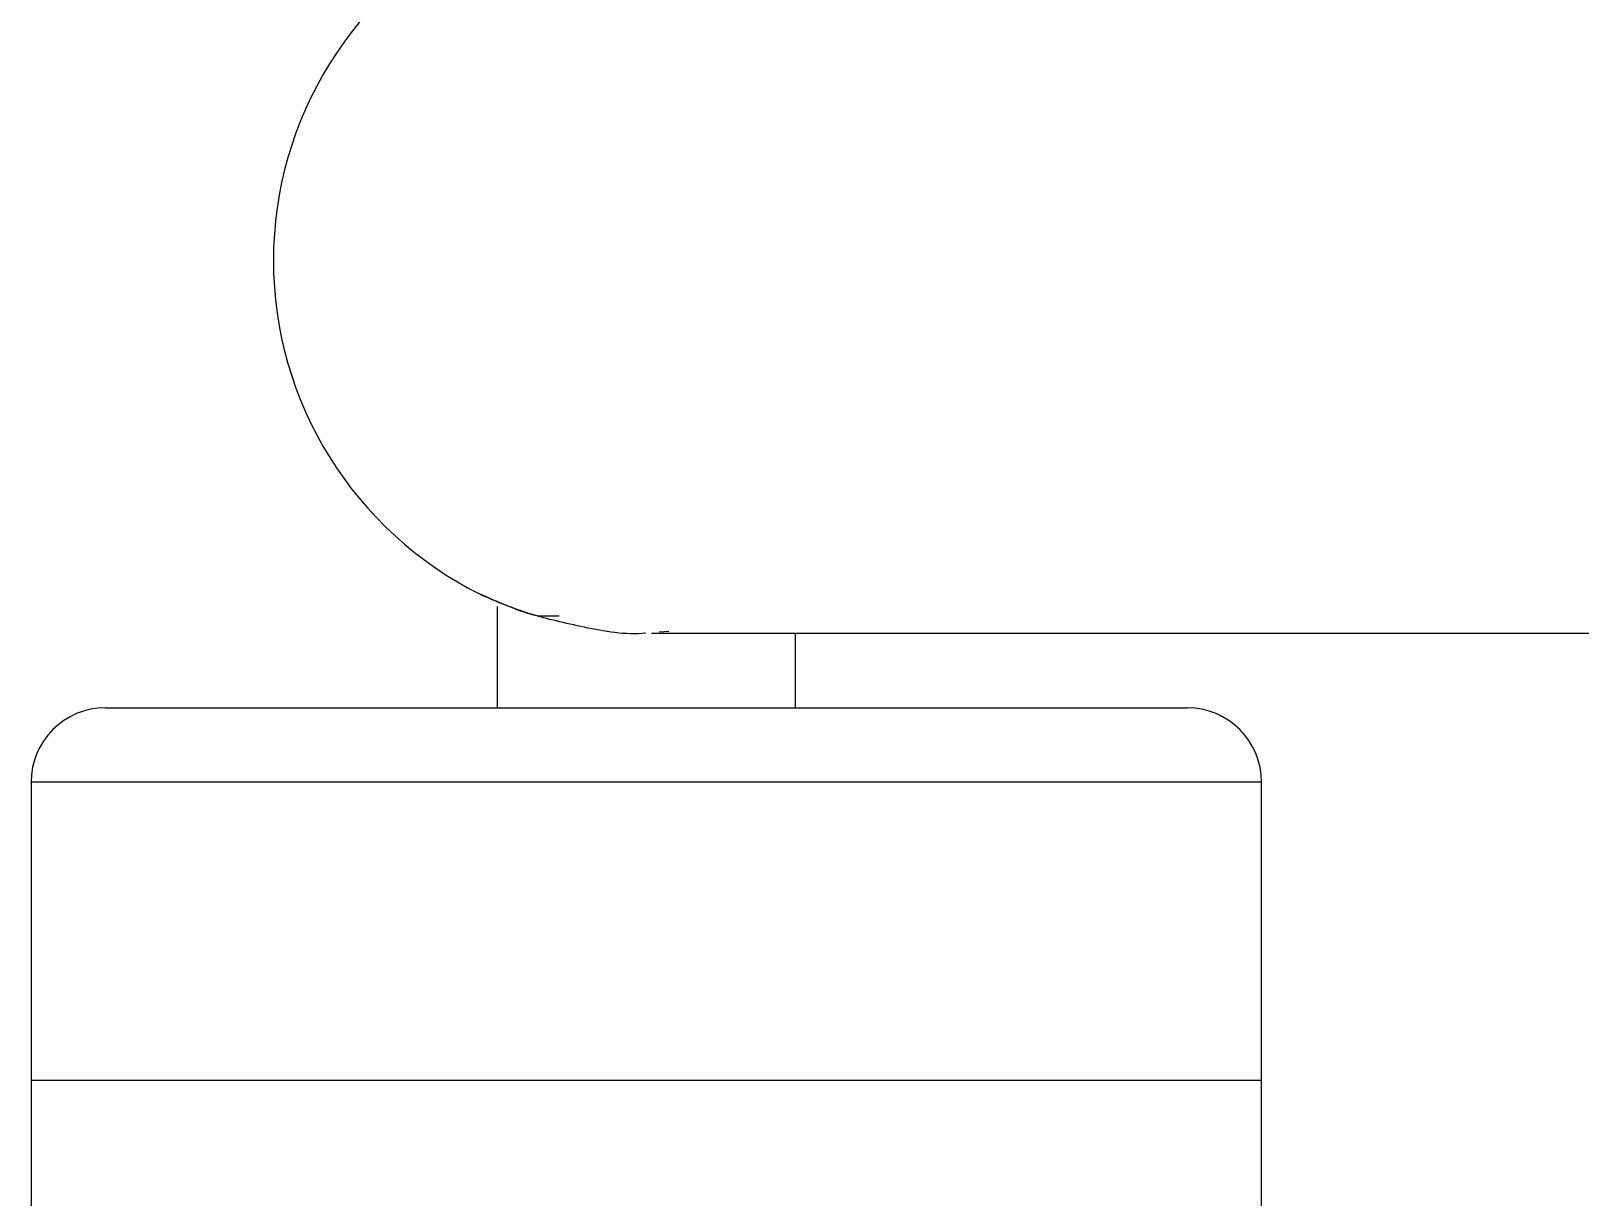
# Model space of a CAD drawing. Header units: inches. Extents: x 24920 to 61775, y 10942 to 38819.
# Drawn here: x 58772.93 to 58793.72, y 31311.78 to 31327.42 of the extents above; entities that cross this region are included whole.
import ezdxf

# ---------------------------------------------------------------- set-up
doc = ezdxf.new("R2010")
doc.units = ezdxf.units.IN
doc.header["$MEASUREMENT"] = 0
doc.layers.add('FF-FIXT', color=2, linetype='Continuous')

# ---------------------------------------------------------------- blocks, each defined once
blk = doc.blocks.new('sgg')
at = {"layer": 'FF-FIXT', "color": 8, "ltscale": 3}
for p, q in [((58778.962, 31144.363), (58778.962, 31144.363)), ((58778.995, 31144.347), (58778.99, 31144.344)), ((58779.184, 31144.202), (58779.184, 31142.842)), ((58780.014, 31144.072), (58779.716, 31144.072)), ((58781.255, 31143.842), (58808.681, 31143.839)), ((58781.486, 31143.864), (58781.358, 31143.855)), ((58783.184, 31142.842), (58783.184, 31143.842)), ((58772.934, 31141.842), (58772.934, 31137.842)), ((58789.434, 31141.842), (58772.934, 31141.842)), ((58789.434, 31137.842), (58789.434, 31141.842)), ((58772.934, 31137.842), (58772.934, 31012.838)), ((58789.434, 31137.842), (58772.934, 31137.842)), ((58789.434, 31012.839), (58789.434, 31137.842))]:
    blk.add_line(p, q, dxfattribs=at)
for centre, radius, start, end in [((58781.184, 31148.842), 5, 116.36, 180.0012), ((58781.184, 31148.842), 5, 180.0012, 243.6403), ((58773.934, 31141.842), 1, 90.0012, 180.0012), ((58788.434, 31141.842), 1, 0.0012, 90.0012)]:
    blk.add_arc(centre, radius, start, end, dxfattribs=at)
for points, knots in [([(58781.177, 31143.843), (58781.177, 31143.843), (58780.904, 31143.812), (58780.333, 31143.921), (58779.731, 31144.061), (58779.353, 31144.196), (58779.136, 31144.284), (58778.989, 31144.35), (58778.971, 31144.359), (58778.962, 31144.363)], [0, 0, 0, 0, 0.000041, 0.249496, 0.498981, 0.624256, 0.749558, 0.87473, 1, 1, 1, 1]), ([(58778.962, 31144.363), (58778.971, 31144.359), (58778.99, 31144.35), (58779.135, 31144.284), (58779.358, 31144.197), (58779.556, 31144.117), (58779.71, 31144.08), (58779.743, 31144.072)], [0, 0, 0, 0, 0.2343187, 0.4674247, 0.7022714, 0.9360037, 1, 1, 1, 1]), ([(58779.059, 31144.319), (58779.039, 31144.328), (58779.01, 31144.341), (58779.004, 31144.343), (58779.003, 31144.344)], [0, 0, 0, 0, 0.71147, 1, 1, 1, 1]), ([(58773.934, 31142.842), (58773.934, 31142.842), (58774.698, 31142.842), (58777.417, 31142.842), (58779.261, 31142.842), (58781.184, 31142.842)], [0, 0, 0, 0, 0.5, 0.5, 1, 1, 1, 1]), ([(58781.184, 31142.842), (58783.107, 31142.842), (58784.951, 31142.842), (58787.67, 31142.842), (58788.434, 31142.842), (58788.434, 31142.842)], [0, 0, 0, 0, 0.5, 0.5, 1, 1, 1, 1])]:
    blk.add_open_spline(points, degree=3, knots=knots, dxfattribs=at)

msp = doc.modelspace()

# ---------------------------------------------------------------- block references
msp.add_blockref('sgg', (0, 175.5))

doc.saveas('drawing.dxf')
